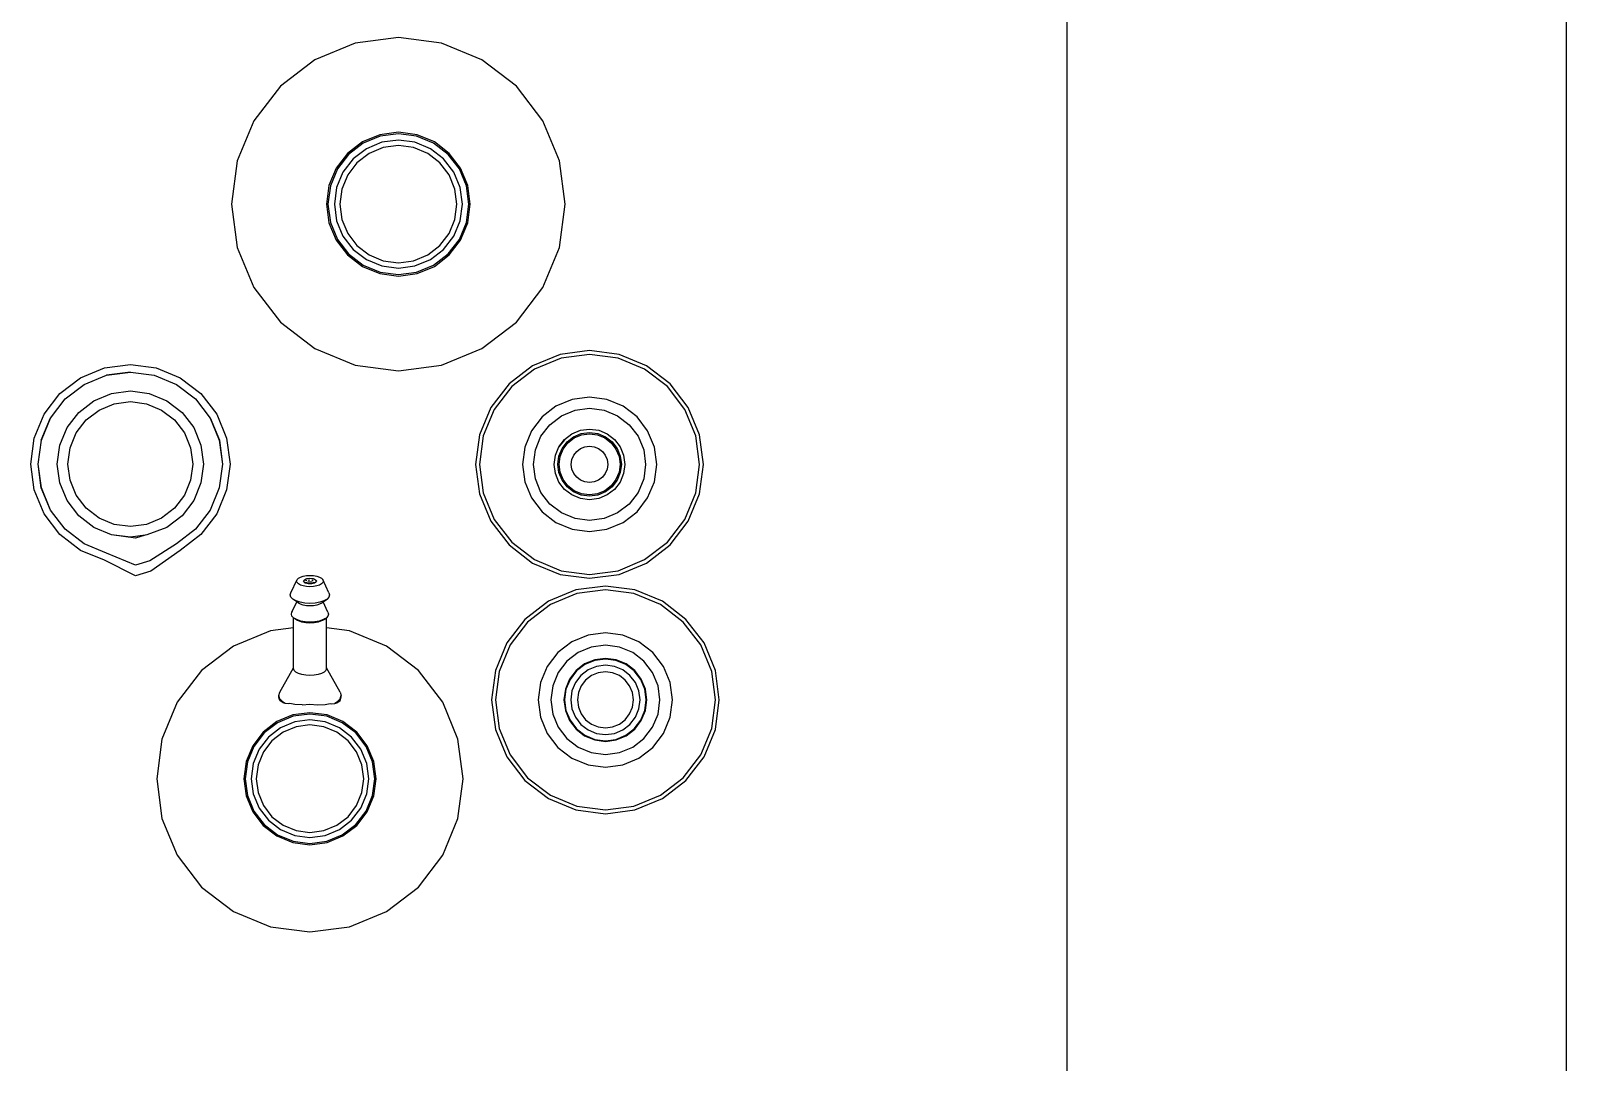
# Model space of a CAD drawing. Header units: metres. Extents: x 217 to 1422, y -179 to 129.
# Drawn here: x 1357.4235 to 1357.8849, y 61.4455 to 61.7555 of the extents above; entities that cross this region are included whole.
import ezdxf

# ---------------------------------------------------------------- set-up
doc = ezdxf.new("R2010")
doc.units = ezdxf.units.M
doc.header["$LTSCALE"] = 0.5
doc.header["$MEASUREMENT"] = 0
doc.layers.add('+1', color=255, linetype='Continuous')

# ---------------------------------------------------------------- blocks, each defined once
blk = doc.blocks.new('Chemistry Lab table pl')
at = {"layer": '+1', "transparency": 33554687}
for p, q in [((5.85081, 4.17344), (6.7519, 4.17344)), ((6.43554, 4.02344), (5.85081, 4.02344)), ((6.1767, 3.91775), (6.16845, 3.91433)), ((6.18556, 3.91892), (6.1767, 3.91775)), ((6.18556, 3.91776), (6.177, 3.91663)), ((6.19442, 3.91775), (6.18556, 3.91892)), ((6.19412, 3.91663), (6.18556, 3.91776)), ((6.20267, 3.91433), (6.19442, 3.91775)), ((6.10593, 3.91298), (6.09768, 3.90956)), ((6.11479, 3.91415), (6.10593, 3.91298)), ((6.11479, 3.91299), (6.10623, 3.91187)), ((6.12365, 3.91298), (6.11479, 3.91415)), ((6.12335, 3.91187), (6.11479, 3.91299)), ((6.1319, 3.90956), (6.12365, 3.91298)), ((6.16845, 3.91433), (6.16136, 3.90889)), ((6.16903, 3.91333), (6.16218, 3.90808)), ((6.177, 3.91663), (6.16903, 3.91333)), ((6.2021, 3.91333), (6.19412, 3.91663)), ((6.20894, 3.90808), (6.2021, 3.91333)), ((6.20976, 3.90889), (6.20267, 3.91433)), ((6.09768, 3.90956), (6.09059, 3.90412)), ((6.09825, 3.90856), (6.09141, 3.90331)), ((6.10623, 3.91187), (6.09825, 3.90856)), ((6.13132, 3.90856), (6.12335, 3.91187)), ((6.13817, 3.90331), (6.13132, 3.90856)), ((6.13899, 3.90412), (6.1319, 3.90956)), ((6.16136, 3.90889), (6.15592, 3.9018)), ((6.2152, 3.9018), (6.20976, 3.90889)), ((6.09059, 3.90412), (6.08515, 3.89704)), ((6.14443, 3.89704), (6.13899, 3.90412)), ((6.16218, 3.90808), (6.15692, 3.90123)), ((6.18034, 3.90418), (6.17548, 3.90216)), ((6.18556, 3.90486), (6.18034, 3.90418)), ((6.19078, 3.90418), (6.18556, 3.90486)), ((6.19565, 3.90216), (6.19078, 3.90418)), ((6.2142, 3.90123), (6.20894, 3.90808)), ((6.09141, 3.90331), (6.08615, 3.89646)), ((6.10957, 3.89941), (6.1047, 3.89739)), ((6.11479, 3.9001), (6.10957, 3.89941)), ((6.12001, 3.89941), (6.11479, 3.9001)), ((6.12487, 3.89739), (6.12001, 3.89941)), ((6.14342, 3.89646), (6.13817, 3.90331)), ((6.15592, 3.9018), (6.1525, 3.89355)), ((6.15692, 3.90123), (6.15362, 3.89325)), ((6.17548, 3.90216), (6.1713, 3.89896)), ((6.18132, 3.90053), (6.17736, 3.89889)), ((6.18556, 3.90109), (6.18132, 3.90053)), ((6.18981, 3.90053), (6.18556, 3.90109)), ((6.19376, 3.89889), (6.18981, 3.90053)), ((6.19982, 3.89896), (6.19565, 3.90216)), ((6.2175, 3.89325), (6.2142, 3.90123)), ((6.21862, 3.89355), (6.2152, 3.9018)), ((6.08515, 3.89704), (6.08173, 3.88878)), ((6.08615, 3.89646), (6.08285, 3.88848)), ((6.1047, 3.89739), (6.10053, 3.89419)), ((6.10286, 3.89185), (6.10636, 3.89453)), ((6.10636, 3.89453), (6.11042, 3.89622)), ((6.11042, 3.89622), (6.11479, 3.89679)), ((6.11479, 3.89679), (6.11915, 3.89622)), ((6.11915, 3.89622), (6.12322, 3.89453)), ((6.12322, 3.89453), (6.12671, 3.89185)), ((6.12905, 3.89419), (6.12487, 3.89739)), ((6.14673, 3.88848), (6.14342, 3.89646)), ((6.14784, 3.88878), (6.14443, 3.89704)), ((6.16809, 3.89478), (6.16608, 3.88991)), ((6.1713, 3.89896), (6.16809, 3.89478)), ((6.17397, 3.89629), (6.17136, 3.89289)), ((6.17736, 3.89889), (6.17397, 3.89629)), ((6.17933, 3.89548), (6.17675, 3.8935)), ((6.17942, 3.89533), (6.17688, 3.89338)), ((6.18234, 3.89673), (6.17933, 3.89548)), ((6.18238, 3.89655), (6.17942, 3.89533)), ((6.18286, 3.89476), (6.18035, 3.89372)), ((6.18556, 3.89715), (6.18234, 3.89673)), ((6.18556, 3.89697), (6.18238, 3.89655)), ((6.18556, 3.89512), (6.18286, 3.89476)), ((6.18879, 3.89673), (6.18556, 3.89715)), ((6.18874, 3.89655), (6.18556, 3.89697)), ((6.18826, 3.89476), (6.18556, 3.89512)), ((6.19077, 3.89372), (6.18826, 3.89476)), ((6.1917, 3.89533), (6.18874, 3.89655)), ((6.19179, 3.89548), (6.18879, 3.89673)), ((6.19424, 3.89338), (6.1917, 3.89533)), ((6.19437, 3.8935), (6.19179, 3.89548)), ((6.19716, 3.89629), (6.19376, 3.89889)), ((6.19976, 3.89289), (6.19716, 3.89629)), ((6.20303, 3.89478), (6.19982, 3.89896)), ((6.20504, 3.88991), (6.20303, 3.89478)), ((6.09732, 3.89001), (6.0953, 3.88515)), ((6.10053, 3.89419), (6.09732, 3.89001)), ((6.10018, 3.88836), (6.10286, 3.89185)), ((6.10948, 3.88912), (6.11204, 3.89018)), ((6.11204, 3.89018), (6.11479, 3.89054)), ((6.11479, 3.89054), (6.11754, 3.89018)), ((6.11754, 3.89018), (6.1201, 3.88912)), ((6.12671, 3.89185), (6.12939, 3.88836)), ((6.13226, 3.89001), (6.12905, 3.89419)), ((6.13427, 3.88515), (6.13226, 3.89001)), ((6.1525, 3.89355), (6.15134, 3.88469)), ((6.15362, 3.89325), (6.15249, 3.88469)), ((6.16608, 3.88991), (6.16539, 3.88469)), ((6.17136, 3.89289), (6.16972, 3.88894)), ((6.17477, 3.89092), (6.17353, 3.88792)), ((6.17493, 3.89083), (6.1737, 3.88787)), ((6.17675, 3.8935), (6.17477, 3.89092)), ((6.17688, 3.89338), (6.17493, 3.89083)), ((6.17653, 3.88991), (6.17549, 3.88739)), ((6.17819, 3.89207), (6.17653, 3.88991)), ((6.18035, 3.89372), (6.17819, 3.89207)), ((6.17962, 3.89064), (6.17828, 3.8889)), ((6.18136, 3.89197), (6.17962, 3.89064)), ((6.18339, 3.89281), (6.18136, 3.89197)), ((6.18556, 3.8931), (6.18339, 3.89281)), ((6.18774, 3.89281), (6.18556, 3.8931)), ((6.18976, 3.89197), (6.18774, 3.89281)), ((6.19151, 3.89064), (6.18976, 3.89197)), ((6.19293, 3.89207), (6.19077, 3.89372)), ((6.19284, 3.8889), (6.19151, 3.89064)), ((6.19459, 3.88991), (6.19293, 3.89207)), ((6.1962, 3.89083), (6.19424, 3.89338)), ((6.19635, 3.89092), (6.19437, 3.8935)), ((6.19563, 3.88739), (6.19459, 3.88991)), ((6.19742, 3.88787), (6.1962, 3.89083)), ((6.1976, 3.88792), (6.19635, 3.89092)), ((6.2014, 3.88894), (6.19976, 3.89289)), ((6.20573, 3.88469), (6.20504, 3.88991)), ((6.21863, 3.88469), (6.2175, 3.89325)), ((6.21978, 3.88469), (6.21862, 3.89355)), ((6.08173, 3.88878), (6.08056, 3.87993)), ((6.08285, 3.88848), (6.08172, 3.87993)), ((6.0985, 3.88429), (6.10018, 3.88836)), ((6.10559, 3.88523), (6.10728, 3.88743)), ((6.10651, 3.88471), (6.10803, 3.88669)), ((6.10685, 3.88451), (6.10831, 3.88641)), ((6.10728, 3.88743), (6.10948, 3.88912)), ((6.10803, 3.88669), (6.11001, 3.88821)), ((6.10831, 3.88641), (6.1102, 3.88787)), ((6.11001, 3.88821), (6.11231, 3.88916)), ((6.1102, 3.88787), (6.11241, 3.88878)), ((6.11231, 3.88916), (6.11479, 3.88949)), ((6.11241, 3.88878), (6.11479, 3.88909)), ((6.11337, 3.88521), (6.11479, 3.8854)), ((6.11479, 3.88949), (6.11726, 3.88916)), ((6.11479, 3.88909), (6.11716, 3.88878)), ((6.11479, 3.8854), (6.1162, 3.88521)), ((6.11716, 3.88878), (6.11937, 3.88787)), ((6.11726, 3.88916), (6.11957, 3.88821)), ((6.11937, 3.88787), (6.12127, 3.88641)), ((6.11957, 3.88821), (6.12155, 3.88669)), ((6.1201, 3.88912), (6.1223, 3.88743)), ((6.12127, 3.88641), (6.12273, 3.88451)), ((6.12155, 3.88669), (6.12307, 3.88471)), ((6.1223, 3.88743), (6.12398, 3.88523)), ((6.12939, 3.88836), (6.13108, 3.88429)), ((6.14785, 3.87993), (6.14673, 3.88848)), ((6.14901, 3.87993), (6.14784, 3.88878)), ((6.16972, 3.88894), (6.16916, 3.88469)), ((6.17353, 3.88792), (6.1731, 3.88469)), ((6.1737, 3.88787), (6.17328, 3.88469)), ((6.17549, 3.88739), (6.17514, 3.88469)), ((6.17744, 3.88687), (6.17716, 3.88469)), ((6.17828, 3.8889), (6.17744, 3.88687)), ((6.19368, 3.88687), (6.19284, 3.8889)), ((6.19397, 3.88469), (6.19368, 3.88687)), ((6.19599, 3.88469), (6.19563, 3.88739)), ((6.19784, 3.88469), (6.19742, 3.88787)), ((6.19802, 3.88469), (6.1976, 3.88792)), ((6.20196, 3.88469), (6.2014, 3.88894)), ((6.0953, 3.88515), (6.09462, 3.87993)), ((6.09792, 3.87993), (6.0985, 3.88429)), ((6.10417, 3.87993), (6.10453, 3.88267)), ((6.10453, 3.88267), (6.10559, 3.88523)), ((6.10523, 3.87993), (6.10555, 3.8824)), ((6.10555, 3.8824), (6.10651, 3.88471)), ((6.10562, 3.87993), (6.10593, 3.8823)), ((6.10593, 3.8823), (6.10685, 3.88451)), ((6.10931, 3.87993), (6.1095, 3.88134)), ((6.1095, 3.88134), (6.11005, 3.88266)), ((6.11005, 3.88266), (6.11092, 3.8838)), ((6.11092, 3.8838), (6.11205, 3.88467)), ((6.11205, 3.88467), (6.11337, 3.88521)), ((6.1162, 3.88521), (6.11752, 3.88467)), ((6.11752, 3.88467), (6.11866, 3.8838)), ((6.11866, 3.8838), (6.11953, 3.88266)), ((6.11953, 3.88266), (6.12007, 3.88134)), ((6.12007, 3.88134), (6.12026, 3.87993)), ((6.12273, 3.88451), (6.12364, 3.8823)), ((6.12307, 3.88471), (6.12402, 3.8824)), ((6.12364, 3.8823), (6.12396, 3.87993)), ((6.12398, 3.88523), (6.12504, 3.88267)), ((6.12402, 3.8824), (6.12435, 3.87993)), ((6.12504, 3.88267), (6.12541, 3.87993)), ((6.13108, 3.88429), (6.13165, 3.87993)), ((6.13496, 3.87993), (6.13427, 3.88515)), ((6.15134, 3.88469), (6.1525, 3.87584)), ((6.15249, 3.88469), (6.15362, 3.87613)), ((6.16539, 3.88469), (6.16608, 3.87947)), ((6.16916, 3.88469), (6.16972, 3.88045)), ((6.1731, 3.88469), (6.17353, 3.88147)), ((6.17328, 3.88469), (6.1737, 3.88152)), ((6.17353, 3.88147), (6.17477, 3.87846)), ((6.1737, 3.88152), (6.17493, 3.87855)), ((6.17514, 3.88469), (6.17549, 3.88199)), ((6.17549, 3.88199), (6.17653, 3.87948)), ((6.17716, 3.88469), (6.17744, 3.88252)), ((6.17744, 3.88252), (6.17828, 3.88049)), ((6.19284, 3.88049), (6.19368, 3.88252)), ((6.19368, 3.88252), (6.19397, 3.88469)), ((6.19459, 3.87948), (6.19563, 3.88199)), ((6.19563, 3.88199), (6.19599, 3.88469)), ((6.1962, 3.87855), (6.19742, 3.88152)), ((6.19635, 3.87846), (6.1976, 3.88147)), ((6.19742, 3.88152), (6.19784, 3.88469)), ((6.1976, 3.88147), (6.19802, 3.88469)), ((6.2014, 3.88045), (6.20196, 3.88469)), ((6.20504, 3.87947), (6.20573, 3.88469)), ((6.2175, 3.87613), (6.21863, 3.88469)), ((6.21862, 3.87584), (6.21978, 3.88469)), ((6.08056, 3.87993), (6.08173, 3.87107)), ((6.08172, 3.87993), (6.08285, 3.87137)), ((6.09462, 3.87993), (6.0953, 3.87471)), ((6.0985, 3.87556), (6.09792, 3.87993)), ((6.10453, 3.87718), (6.10417, 3.87993)), ((6.10559, 3.87462), (6.10453, 3.87718)), ((6.10555, 3.87745), (6.10523, 3.87993)), ((6.10651, 3.87514), (6.10555, 3.87745)), ((6.10593, 3.87755), (6.10562, 3.87993)), ((6.10685, 3.87534), (6.10593, 3.87755)), ((6.1095, 3.87851), (6.10931, 3.87993)), ((6.11005, 3.87719), (6.1095, 3.87851)), ((6.11092, 3.87606), (6.11005, 3.87719)), ((6.11953, 3.87719), (6.11866, 3.87606)), ((6.12007, 3.87851), (6.11953, 3.87719)), ((6.12026, 3.87993), (6.12007, 3.87851)), ((6.12364, 3.87755), (6.12273, 3.87534)), ((6.12402, 3.87745), (6.12307, 3.87514)), ((6.12396, 3.87993), (6.12364, 3.87755)), ((6.12504, 3.87718), (6.12398, 3.87462)), ((6.12435, 3.87993), (6.12402, 3.87745)), ((6.12541, 3.87993), (6.12504, 3.87718)), ((6.13165, 3.87993), (6.13108, 3.87556)), ((6.13427, 3.87471), (6.13496, 3.87993)), ((6.14673, 3.87137), (6.14785, 3.87993)), ((6.14784, 3.87107), (6.14901, 3.87993)), ((6.15362, 3.87613), (6.15692, 3.86816)), ((6.16608, 3.87947), (6.16809, 3.87461)), ((6.16972, 3.88045), (6.17136, 3.87649)), ((6.17136, 3.87649), (6.17397, 3.8731)), ((6.17477, 3.87846), (6.17675, 3.87588)), ((6.17493, 3.87855), (6.17688, 3.87601)), ((6.17653, 3.87948), (6.17819, 3.87732)), ((6.17819, 3.87732), (6.18035, 3.87566)), ((6.17828, 3.88049), (6.17962, 3.87875)), ((6.17962, 3.87875), (6.18136, 3.87741)), ((6.18136, 3.87741), (6.18339, 3.87657)), ((6.18339, 3.87657), (6.18556, 3.87629)), ((6.18556, 3.87629), (6.18774, 3.87657)), ((6.18774, 3.87657), (6.18976, 3.87741)), ((6.18976, 3.87741), (6.19151, 3.87875)), ((6.19077, 3.87566), (6.19293, 3.87732)), ((6.19151, 3.87875), (6.19284, 3.88049)), ((6.19293, 3.87732), (6.19459, 3.87948)), ((6.19424, 3.87601), (6.1962, 3.87855)), ((6.19437, 3.87588), (6.19635, 3.87846)), ((6.19716, 3.8731), (6.19976, 3.87649)), ((6.19976, 3.87649), (6.2014, 3.88045)), ((6.20303, 3.87461), (6.20504, 3.87947)), ((6.2142, 3.86816), (6.2175, 3.87613)), ((6.03659, 3.87262), (6.02362, 3.87091)), ((6.04957, 3.87091), (6.03659, 3.87262)), ((6.0953, 3.87471), (6.09732, 3.86984)), ((6.10018, 3.87149), (6.0985, 3.87556)), ((6.10286, 3.868), (6.10018, 3.87149)), ((6.10728, 3.87242), (6.10559, 3.87462)), ((6.10803, 3.87316), (6.10651, 3.87514)), ((6.10831, 3.87344), (6.10685, 3.87534)), ((6.10948, 3.87073), (6.10728, 3.87242)), ((6.10954, 3.87084), (6.10737, 3.87251)), ((6.11001, 3.87165), (6.10803, 3.87316)), ((6.1102, 3.87199), (6.10831, 3.87344)), ((6.11231, 3.87069), (6.11001, 3.87165)), ((6.11241, 3.87107), (6.1102, 3.87199)), ((6.11205, 3.87519), (6.11092, 3.87606)), ((6.11337, 3.87464), (6.11205, 3.87519)), ((6.11479, 3.87445), (6.11337, 3.87464)), ((6.1162, 3.87464), (6.11479, 3.87445)), ((6.11752, 3.87519), (6.1162, 3.87464)), ((6.11937, 3.87199), (6.11716, 3.87107)), ((6.11957, 3.87165), (6.11726, 3.87069)), ((6.11866, 3.87606), (6.11752, 3.87519)), ((6.12127, 3.87344), (6.11937, 3.87199)), ((6.12155, 3.87316), (6.11957, 3.87165)), ((6.1223, 3.87242), (6.1201, 3.87073)), ((6.12273, 3.87534), (6.12127, 3.87344)), ((6.12307, 3.87514), (6.12155, 3.87316)), ((6.12398, 3.87462), (6.1223, 3.87242)), ((6.12939, 3.87149), (6.12671, 3.868)), ((6.13108, 3.87556), (6.12939, 3.87149)), ((6.13226, 3.86984), (6.13427, 3.87471)), ((6.1525, 3.87584), (6.15592, 3.86758)), ((6.16809, 3.87461), (6.1713, 3.87043)), ((6.17397, 3.8731), (6.17736, 3.87049)), ((6.17675, 3.87588), (6.17933, 3.8739)), ((6.17688, 3.87601), (6.17942, 3.87406)), ((6.17933, 3.8739), (6.18234, 3.87266)), ((6.17942, 3.87406), (6.18238, 3.87283)), ((6.18035, 3.87566), (6.18286, 3.87462)), ((6.18234, 3.87266), (6.18556, 3.87223)), ((6.18238, 3.87283), (6.18556, 3.87241)), ((6.18286, 3.87462), (6.18556, 3.87427)), ((6.18556, 3.87427), (6.18826, 3.87462)), ((6.18556, 3.87241), (6.18874, 3.87283)), ((6.18556, 3.87223), (6.18879, 3.87266)), ((6.18826, 3.87462), (6.19077, 3.87566)), ((6.18874, 3.87283), (6.1917, 3.87406)), ((6.18879, 3.87266), (6.19179, 3.8739)), ((6.1917, 3.87406), (6.19424, 3.87601)), ((6.19179, 3.8739), (6.19437, 3.87588)), ((6.19376, 3.87049), (6.19716, 3.8731)), ((6.19982, 3.87043), (6.20303, 3.87461)), ((6.2152, 3.86758), (6.21862, 3.87584)), ((6.02362, 3.87091), (6.01153, 3.8659)), ((6.06166, 3.8659), (6.04957, 3.87091)), ((6.08173, 3.87107), (6.08515, 3.86281)), ((6.08285, 3.87137), (6.08615, 3.86339)), ((6.09732, 3.86984), (6.10053, 3.86566)), ((6.10636, 3.86532), (6.10286, 3.868)), ((6.11204, 3.86967), (6.10948, 3.87073)), ((6.11479, 3.86931), (6.11204, 3.86967)), ((6.11479, 3.87036), (6.11231, 3.87069)), ((6.11479, 3.87076), (6.11241, 3.87107)), ((6.11716, 3.87107), (6.11479, 3.87076)), ((6.11726, 3.87069), (6.11479, 3.87036)), ((6.11754, 3.86967), (6.11479, 3.86931)), ((6.1201, 3.87073), (6.11754, 3.86967)), ((6.12671, 3.868), (6.12322, 3.86532)), ((6.12905, 3.86566), (6.13226, 3.86984)), ((6.14342, 3.86339), (6.14673, 3.87137)), ((6.14443, 3.86281), (6.14784, 3.87107)), ((6.15592, 3.86758), (6.16136, 3.86049)), ((6.15692, 3.86816), (6.16218, 3.86131)), ((6.1713, 3.87043), (6.17548, 3.86723)), ((6.17548, 3.86723), (6.18034, 3.86521)), ((6.17736, 3.87049), (6.18132, 3.86885)), ((6.18132, 3.86885), (6.18556, 3.8683)), ((6.18556, 3.8683), (6.18981, 3.86885)), ((6.18981, 3.86885), (6.19376, 3.87049)), ((6.19078, 3.86521), (6.19565, 3.86723)), ((6.19565, 3.86723), (6.19982, 3.87043)), ((6.20894, 3.86131), (6.2142, 3.86816)), ((6.20976, 3.86049), (6.2152, 3.86758)), ((6.01153, 3.8659), (6.00114, 3.85794)), ((6.07204, 3.85794), (6.06166, 3.8659)), ((6.08515, 3.86281), (6.09059, 3.85573)), ((6.08615, 3.86339), (6.09141, 3.85654)), ((6.10053, 3.86566), (6.1047, 3.86246)), ((6.1047, 3.86246), (6.10957, 3.86044)), ((6.11042, 3.86364), (6.10636, 3.86532)), ((6.11479, 3.86306), (6.11042, 3.86364)), ((6.11915, 3.86364), (6.11479, 3.86306)), ((6.12322, 3.86532), (6.11915, 3.86364)), ((6.12001, 3.86044), (6.12487, 3.86246)), ((6.12487, 3.86246), (6.12905, 3.86566)), ((6.13817, 3.85654), (6.14342, 3.86339)), ((6.13899, 3.85573), (6.14443, 3.86281)), ((6.18034, 3.86521), (6.18556, 3.86452)), ((6.18556, 3.86452), (6.19078, 3.86521)), ((6.00114, 3.85794), (5.99318, 3.84755)), ((6.08001, 3.84755), (6.07204, 3.85794)), ((6.10957, 3.86044), (6.11479, 3.85976)), ((6.11479, 3.85976), (6.12001, 3.86044)), ((6.16136, 3.86049), (6.16845, 3.85506)), ((6.16218, 3.86131), (6.16903, 3.85606)), ((6.2021, 3.85606), (6.20894, 3.86131)), ((6.20267, 3.85506), (6.20976, 3.86049)), ((6.09059, 3.85573), (6.09768, 3.85029)), ((6.09141, 3.85654), (6.09825, 3.85129)), ((6.13132, 3.85129), (6.13817, 3.85654)), ((6.1319, 3.85029), (6.13899, 3.85573)), ((6.16845, 3.85506), (6.1767, 3.85164)), ((6.16903, 3.85606), (6.177, 3.85275)), ((6.19412, 3.85275), (6.2021, 3.85606)), ((6.19442, 3.85164), (6.20267, 3.85506)), ((6.09768, 3.85029), (6.10593, 3.84687)), ((6.09825, 3.85129), (6.10623, 3.84799)), ((6.12335, 3.84799), (6.13132, 3.85129)), ((6.12365, 3.84687), (6.1319, 3.85029)), ((6.1767, 3.85164), (6.18556, 3.85047)), ((6.177, 3.85275), (6.18556, 3.85163)), ((6.18556, 3.85163), (6.19412, 3.85275)), ((6.18556, 3.85047), (6.19442, 3.85164)), ((5.99318, 3.84755), (5.98817, 3.83546)), ((6.03659, 3.84409), (6.031, 3.84335)), ((6.04218, 3.84335), (6.03659, 3.84409)), ((6.08501, 3.83546), (6.08001, 3.84755)), ((6.10593, 3.84687), (6.11479, 3.8457)), ((6.10623, 3.84799), (6.11479, 3.84686)), ((6.11479, 3.84686), (6.12335, 3.84799)), ((6.11479, 3.8457), (6.12365, 3.84687)), ((6.02579, 3.84119), (6.02132, 3.83776)), ((6.02601, 3.84082), (6.02163, 3.83745)), ((6.031, 3.84335), (6.02579, 3.84119)), ((6.03111, 3.84293), (6.02601, 3.84082)), ((6.03161, 3.84107), (6.02697, 3.83915)), ((6.03204, 3.83949), (6.02779, 3.83773)), ((6.03659, 3.84365), (6.03111, 3.84293)), ((6.03659, 3.84172), (6.03161, 3.84107)), ((6.03659, 3.84009), (6.03204, 3.83949)), ((6.04207, 3.84293), (6.03659, 3.84365)), ((6.04157, 3.84107), (6.03659, 3.84172)), ((6.04115, 3.83949), (6.03659, 3.84009)), ((6.04539, 3.83773), (6.04115, 3.83949)), ((6.04621, 3.83915), (6.04157, 3.84107)), ((6.04717, 3.84082), (6.04207, 3.84293)), ((6.04739, 3.84119), (6.04218, 3.84335)), ((6.05156, 3.83745), (6.04717, 3.84082)), ((6.05186, 3.83776), (6.04739, 3.84119)), ((6.19733, 3.84039), (6.18623, 3.8358)), ((6.20925, 3.84196), (6.19733, 3.84039)), ((6.22116, 3.84039), (6.20925, 3.84196)), ((6.23227, 3.8358), (6.22116, 3.84039)), ((5.98817, 3.83546), (5.98646, 3.82249)), ((6.02132, 3.83776), (6.01789, 3.83329)), ((6.02163, 3.83745), (6.01826, 3.83307)), ((6.02299, 3.83609), (6.01993, 3.8321)), ((6.02415, 3.83493), (6.02135, 3.83129)), ((6.02697, 3.83915), (6.02299, 3.83609)), ((6.02779, 3.83773), (6.02415, 3.83493)), ((6.04904, 3.83493), (6.04539, 3.83773)), ((6.05019, 3.83609), (6.04621, 3.83915)), ((6.05183, 3.83129), (6.04904, 3.83493)), ((6.05325, 3.8321), (6.05019, 3.83609)), ((6.05492, 3.83307), (6.05156, 3.83745)), ((6.0553, 3.83329), (6.05186, 3.83776)), ((6.08672, 3.82249), (6.08501, 3.83546)), ((6.18623, 3.8358), (6.17669, 3.82848)), ((6.2418, 3.82848), (6.23227, 3.8358)), ((6.01789, 3.83329), (6.01573, 3.82808)), ((6.01826, 3.83307), (6.01615, 3.82797)), ((6.01993, 3.8321), (6.01801, 3.82747)), ((6.02135, 3.83129), (6.01959, 3.82704)), ((6.05359, 3.82704), (6.05183, 3.83129)), ((6.05517, 3.82747), (6.05325, 3.8321)), ((6.05703, 3.82797), (6.05492, 3.83307)), ((6.05745, 3.82808), (6.0553, 3.83329)), ((6.01573, 3.82808), (6.01499, 3.82249)), ((6.01615, 3.82797), (6.01543, 3.82249)), ((6.01801, 3.82747), (6.01736, 3.82249)), ((6.01959, 3.82704), (6.01899, 3.82249)), ((6.05419, 3.82249), (6.05359, 3.82704)), ((6.05583, 3.82249), (6.05517, 3.82747)), ((6.05776, 3.82249), (6.05703, 3.82797)), ((6.05819, 3.82249), (6.05745, 3.82808)), ((6.17669, 3.82848), (6.16937, 3.81894)), ((6.24912, 3.81894), (6.2418, 3.82848)), ((5.98646, 3.82249), (5.98817, 3.80951)), ((6.01499, 3.82249), (6.01573, 3.8169)), ((6.01543, 3.82249), (6.01615, 3.81701)), ((6.01736, 3.82249), (6.01801, 3.81751)), ((6.01899, 3.82249), (6.01959, 3.81793)), ((6.05359, 3.81793), (6.05419, 3.82249)), ((6.05517, 3.81751), (6.05583, 3.82249)), ((6.05703, 3.81701), (6.05776, 3.82249)), ((6.05745, 3.8169), (6.05819, 3.82249)), ((6.08501, 3.80951), (6.08672, 3.82249)), ((6.01573, 3.8169), (6.01789, 3.81169)), ((6.01615, 3.81701), (6.01826, 3.81191)), ((6.01801, 3.81751), (6.01993, 3.81287)), ((6.01959, 3.81793), (6.02135, 3.81369)), ((6.05183, 3.81369), (6.05359, 3.81793)), ((6.05325, 3.81287), (6.05517, 3.81751)), ((6.05492, 3.81191), (6.05703, 3.81701)), ((6.0553, 3.81169), (6.05745, 3.8169)), ((6.16937, 3.81894), (6.16477, 3.80784)), ((6.25372, 3.80784), (6.24912, 3.81894)), ((6.01789, 3.81169), (6.02132, 3.80722)), ((6.01826, 3.81191), (6.02163, 3.80752)), ((6.01993, 3.81287), (6.02299, 3.80889)), ((6.02135, 3.81369), (6.02415, 3.81004)), ((6.04904, 3.81004), (6.05183, 3.81369)), ((6.05019, 3.80889), (6.05325, 3.81287)), ((6.05156, 3.80752), (6.05492, 3.81191)), ((6.05186, 3.80722), (6.0553, 3.81169)), ((6.19933, 3.8131), (6.19522, 3.80995)), ((6.19953, 3.81276), (6.1955, 3.80967)), ((6.20411, 3.81508), (6.19933, 3.8131)), ((6.20422, 3.8147), (6.19953, 3.81276)), ((6.20467, 3.81299), (6.20041, 3.81122)), ((6.20506, 3.81153), (6.20117, 3.80992)), ((6.20925, 3.81576), (6.20411, 3.81508)), ((6.20925, 3.81536), (6.20422, 3.8147)), ((6.20925, 3.81359), (6.20467, 3.81299)), ((6.20925, 3.81209), (6.20506, 3.81153)), ((6.21438, 3.81508), (6.20925, 3.81576)), ((6.21428, 3.8147), (6.20925, 3.81536)), ((6.21382, 3.81299), (6.20925, 3.81359)), ((6.21343, 3.81153), (6.20925, 3.81209)), ((6.21733, 3.80992), (6.21343, 3.81153)), ((6.21808, 3.81122), (6.21382, 3.81299)), ((6.21897, 3.81276), (6.21428, 3.8147)), ((6.21916, 3.8131), (6.21438, 3.81508)), ((6.22299, 3.80967), (6.21897, 3.81276)), ((6.22327, 3.80995), (6.21916, 3.8131)), ((5.98817, 3.80951), (5.99318, 3.79742)), ((6.02132, 3.80722), (6.02579, 3.80378)), ((6.02163, 3.80752), (6.02601, 3.80416)), ((6.02299, 3.80889), (6.02697, 3.80583)), ((6.02415, 3.81004), (6.02779, 3.80725)), ((6.02779, 3.80725), (6.03204, 3.80549)), ((6.04115, 3.80549), (6.04539, 3.80725)), ((6.04539, 3.80725), (6.04904, 3.81004)), ((6.04621, 3.80583), (6.05019, 3.80889)), ((6.04717, 3.80416), (6.05156, 3.80752)), ((6.04739, 3.80378), (6.05186, 3.80722)), ((6.08001, 3.79742), (6.08501, 3.80951)), ((6.16477, 3.80784), (6.16386, 3.80087)), ((6.19522, 3.80995), (6.19207, 3.80584)), ((6.1955, 3.80967), (6.19241, 3.80564)), ((6.19676, 3.80841), (6.19395, 3.80476)), ((6.19782, 3.80735), (6.19525, 3.804)), ((6.20041, 3.81122), (6.19676, 3.80841)), ((6.20117, 3.80992), (6.19782, 3.80735)), ((6.22068, 3.80735), (6.21733, 3.80992)), ((6.22174, 3.80841), (6.21808, 3.81122)), ((6.22324, 3.804), (6.22068, 3.80735)), ((6.22455, 3.80476), (6.22174, 3.80841)), ((6.22608, 3.80564), (6.22299, 3.80967)), ((6.22643, 3.80584), (6.22327, 3.80995)), ((6.25529, 3.79592), (6.25372, 3.80784)), ((6.02579, 3.80378), (6.031, 3.80163)), ((6.02601, 3.80416), (6.03111, 3.80204)), ((6.02697, 3.80583), (6.03161, 3.80391)), ((6.03161, 3.80391), (6.03659, 3.80325)), ((6.03204, 3.80549), (6.03659, 3.80489)), ((6.03659, 3.80489), (6.04115, 3.80549)), ((6.03659, 3.80325), (6.04157, 3.80391)), ((6.04157, 3.80391), (6.04621, 3.80583)), ((6.04207, 3.80204), (6.04717, 3.80416)), ((6.04218, 3.80163), (6.04739, 3.80378)), ((6.18321, 3.80496), (6.1759, 3.80087)), ((6.18321, 3.80496), (6.18424, 3.80528)), ((6.18479, 3.80528), (6.18424, 3.80528)), ((6.18424, 3.80528), (6.18449, 3.8052)), ((6.18479, 3.80528), (6.18449, 3.8052)), ((6.18527, 3.80496), (6.18449, 3.8052)), ((6.18551, 3.80504), (6.18479, 3.80528)), ((6.18551, 3.80504), (6.18527, 3.80496)), ((6.18527, 3.80496), (6.18623, 3.80403)), ((6.18576, 3.80496), (6.18551, 3.80504)), ((6.18645, 3.80403), (6.18576, 3.80496)), ((6.18623, 3.80403), (6.18661, 3.80334)), ((6.18627, 3.80403), (6.18646, 3.80396)), ((6.18646, 3.80396), (6.18645, 3.80403)), ((6.18661, 3.80334), (6.18646, 3.80396)), ((6.18672, 3.80243), (6.18661, 3.80334)), ((6.18668, 3.80197), (6.18672, 3.80243)), ((6.19207, 3.80584), (6.19009, 3.80106)), ((6.19241, 3.80564), (6.19047, 3.80095)), ((6.19395, 3.80476), (6.19218, 3.80049)), ((6.19525, 3.804), (6.19363, 3.80011)), ((6.22486, 3.80011), (6.22324, 3.804)), ((6.22631, 3.80049), (6.22455, 3.80476)), ((6.22802, 3.80095), (6.22608, 3.80564)), ((6.22841, 3.80106), (6.22643, 3.80584)), ((6.031, 3.80163), (6.03659, 3.80089)), ((6.03111, 3.80204), (6.03659, 3.80132)), ((6.03659, 3.80132), (6.04207, 3.80204)), ((6.03659, 3.80089), (6.04218, 3.80163)), ((6.14821, 3.79696), (6.14838, 3.79793)), ((6.14838, 3.79793), (6.14865, 3.79876)), ((6.14865, 3.79876), (6.149, 3.79939)), ((6.149, 3.79939), (6.14941, 3.79979)), ((6.14927, 3.79731), (6.14944, 3.79762)), ((6.15338, 3.80163), (6.14941, 3.79979)), ((6.14941, 3.79979), (6.14986, 3.79993)), ((6.14944, 3.79762), (6.14964, 3.79782)), ((6.14964, 3.79782), (6.14983, 3.79787)), ((6.14975, 3.79762), (6.14983, 3.79787)), ((6.14983, 3.79787), (6.14986, 3.79788)), ((6.14986, 3.79993), (6.1503, 3.79979)), ((6.14986, 3.79788), (6.15007, 3.79782)), ((6.15007, 3.79782), (6.15027, 3.79762)), ((6.15027, 3.79762), (6.15038, 3.79742)), ((6.1503, 3.79979), (6.15071, 3.79939)), ((6.15071, 3.79939), (6.15106, 3.79876)), ((6.15106, 3.79876), (6.15133, 3.79793)), ((6.15133, 3.79793), (6.15151, 3.79696)), ((6.15338, 3.80163), (6.15403, 3.80183)), ((6.15403, 3.80183), (6.15468, 3.80163)), ((6.15468, 3.80163), (6.15529, 3.80104)), ((6.15529, 3.80104), (6.15581, 3.8001)), ((6.15612, 3.79991), (6.15529, 3.80104)), ((6.15581, 3.8001), (6.15621, 3.79888)), ((6.15919, 3.80133), (6.15612, 3.79991)), ((6.15649, 3.79939), (6.15612, 3.79991)), ((6.15621, 3.79888), (6.15646, 3.79745)), ((6.15649, 3.79939), (6.15684, 3.79876)), ((6.15684, 3.79876), (6.15711, 3.79793)), ((6.15711, 3.79793), (6.15728, 3.79696)), ((6.15919, 3.80133), (6.15981, 3.80152)), ((6.15981, 3.80152), (6.16043, 3.80133)), ((6.16043, 3.80133), (6.1609, 3.80087)), ((6.1609, 3.80087), (6.161, 3.80077)), ((6.16386, 3.80087), (6.1609, 3.80087)), ((6.16141, 3.80021), (6.161, 3.80077)), ((6.161, 3.80077), (6.1612, 3.80041)), ((6.1612, 3.80041), (6.16141, 3.80021)), ((6.1612, 3.80041), (6.1615, 3.79988)), ((6.16141, 3.80021), (6.16169, 3.79971)), ((6.1615, 3.79988), (6.16155, 3.79971)), ((6.16155, 3.79971), (6.16169, 3.79971)), ((6.16155, 3.79971), (6.16188, 3.79872)), ((6.16169, 3.79971), (6.16185, 3.79942)), ((6.16185, 3.79942), (6.16219, 3.7984)), ((6.16188, 3.79872), (6.16211, 3.79737)), ((6.16219, 3.7984), (6.1624, 3.7972)), ((6.1759, 3.80087), (6.16386, 3.80087)), ((6.17614, 3.80087), (6.1759, 3.80087)), ((6.17614, 3.80087), (6.17669, 3.8007)), ((6.17669, 3.8007), (6.17719, 3.80021)), ((6.17719, 3.80021), (6.17763, 3.79942)), ((6.17763, 3.79942), (6.17797, 3.7984)), ((6.17797, 3.7984), (6.17818, 3.7972)), ((6.18696, 3.80044), (6.18668, 3.80197)), ((6.18687, 3.79592), (6.18705, 3.79822)), ((6.18705, 3.79822), (6.18696, 3.80044)), ((6.19009, 3.80106), (6.18941, 3.79592)), ((6.19047, 3.80095), (6.18981, 3.79592)), ((6.19218, 3.80049), (6.19158, 3.79592)), ((6.19363, 3.80011), (6.19308, 3.79592)), ((6.22541, 3.79592), (6.22486, 3.80011)), ((6.22691, 3.79592), (6.22631, 3.80049)), ((6.22868, 3.79592), (6.22802, 3.80095)), ((6.22908, 3.79592), (6.22841, 3.80106)), ((5.99318, 3.79742), (6.00114, 3.78704)), ((6.07204, 3.78704), (6.08001, 3.79742)), ((6.14815, 3.79592), (6.14821, 3.79696)), ((6.14821, 3.79489), (6.14815, 3.79592)), ((6.14838, 3.79392), (6.14821, 3.79489)), ((6.14865, 3.79309), (6.14838, 3.79392)), ((6.149, 3.79245), (6.14865, 3.79309)), ((6.14902, 3.79592), (6.14905, 3.79643)), ((6.14905, 3.79542), (6.14902, 3.79592)), ((6.14905, 3.79643), (6.14913, 3.7969)), ((6.14913, 3.79494), (6.14905, 3.79542)), ((6.14913, 3.7969), (6.14927, 3.79731)), ((6.14927, 3.79454), (6.14913, 3.79494)), ((6.14944, 3.79423), (6.14927, 3.79454)), ((6.14964, 3.79403), (6.14944, 3.79423)), ((6.14956, 3.79542), (6.14953, 3.79592)), ((6.14956, 3.79643), (6.14958, 3.79676)), ((6.14958, 3.79676), (6.14961, 3.7969)), ((6.14968, 3.79454), (6.14961, 3.79494)), ((6.14986, 3.79396), (6.14964, 3.79403)), ((6.14981, 3.79403), (6.14975, 3.79423)), ((6.15007, 3.79403), (6.14986, 3.79396)), ((6.15007, 3.79592), (6.1501, 3.79643)), ((6.1501, 3.79542), (6.15007, 3.79592)), ((6.15027, 3.79423), (6.15007, 3.79403)), ((6.1501, 3.79643), (6.15019, 3.7969)), ((6.15019, 3.79494), (6.1501, 3.79542)), ((6.15019, 3.7969), (6.15032, 3.79731)), ((6.15032, 3.79454), (6.15019, 3.79494)), ((6.15038, 3.79442), (6.15027, 3.79423)), ((6.15032, 3.79731), (6.15038, 3.79742)), ((6.15038, 3.79442), (6.15032, 3.79454)), ((6.15038, 3.79742), (6.15045, 3.79731)), ((6.15045, 3.79454), (6.15038, 3.79442)), ((6.15045, 3.79731), (6.15058, 3.7969)), ((6.15058, 3.79494), (6.15045, 3.79454)), ((6.15058, 3.7969), (6.15066, 3.79643)), ((6.15066, 3.79542), (6.15058, 3.79494)), ((6.15066, 3.79643), (6.15069, 3.79592)), ((6.15069, 3.79592), (6.15066, 3.79542)), ((6.15106, 3.79309), (6.15071, 3.79245)), ((6.15133, 3.79392), (6.15106, 3.79309)), ((6.15151, 3.79489), (6.15133, 3.79392)), ((6.15151, 3.79696), (6.15156, 3.79592)), ((6.15156, 3.79592), (6.15151, 3.79489)), ((6.15646, 3.79439), (6.15621, 3.79297)), ((6.15646, 3.79745), (6.15655, 3.79592)), ((6.15655, 3.79592), (6.15646, 3.79439)), ((6.15684, 3.79309), (6.15649, 3.79245)), ((6.15711, 3.79392), (6.15684, 3.79309)), ((6.15728, 3.79489), (6.15711, 3.79392)), ((6.15728, 3.79696), (6.15734, 3.79592)), ((6.15734, 3.79592), (6.15728, 3.79489)), ((6.16188, 3.79312), (6.16155, 3.79214)), ((6.16219, 3.79345), (6.16185, 3.79242)), ((6.16211, 3.79447), (6.16188, 3.79312)), ((6.16211, 3.79737), (6.1622, 3.79592)), ((6.1622, 3.79592), (6.16211, 3.79447)), ((6.1624, 3.79464), (6.16219, 3.79345)), ((6.1624, 3.7972), (6.16247, 3.79592)), ((6.16247, 3.79592), (6.1624, 3.79464)), ((6.17797, 3.79345), (6.17763, 3.79242)), ((6.17818, 3.79464), (6.17797, 3.79345)), ((6.17818, 3.7972), (6.17825, 3.79592)), ((6.17825, 3.79592), (6.17818, 3.79464)), ((6.18705, 3.79362), (6.18687, 3.79592)), ((6.18705, 3.79362), (6.18696, 3.79141)), ((6.18941, 3.79592), (6.19009, 3.79079)), ((6.18981, 3.79592), (6.19047, 3.79089)), ((6.19158, 3.79592), (6.19218, 3.79135)), ((6.19308, 3.79592), (6.19363, 3.79174)), ((6.22486, 3.79174), (6.22541, 3.79592)), ((6.22631, 3.79135), (6.22691, 3.79592)), ((6.22802, 3.79089), (6.22868, 3.79592)), ((6.22841, 3.79079), (6.22908, 3.79592)), ((6.25372, 3.78401), (6.25529, 3.79592)), ((6.14941, 3.79205), (6.149, 3.79245)), ((6.14986, 3.79191), (6.14941, 3.79205)), ((6.15338, 3.79021), (6.14941, 3.79205)), ((6.1503, 3.79205), (6.14986, 3.79191)), ((6.15071, 3.79245), (6.1503, 3.79205)), ((6.15403, 3.79001), (6.15338, 3.79021)), ((6.15468, 3.79021), (6.15403, 3.79001)), ((6.15529, 3.7908), (6.15468, 3.79021)), ((6.15612, 3.79194), (6.15529, 3.7908)), ((6.15581, 3.79174), (6.15529, 3.7908)), ((6.15621, 3.79297), (6.15581, 3.79174)), ((6.15649, 3.79245), (6.15612, 3.79194)), ((6.15919, 3.79051), (6.15612, 3.79194)), ((6.15919, 3.79051), (6.15902, 3.79068)), ((6.15981, 3.79032), (6.15919, 3.79051)), ((6.16043, 3.79051), (6.15981, 3.79032)), ((6.1609, 3.79097), (6.16043, 3.79051)), ((6.161, 3.79107), (6.1609, 3.79097)), ((6.16386, 3.79097), (6.1609, 3.79097)), ((6.16141, 3.79164), (6.161, 3.79107)), ((6.1612, 3.79143), (6.161, 3.79107)), ((6.1615, 3.79196), (6.1612, 3.79143)), ((6.16141, 3.79164), (6.1612, 3.79143)), ((6.16169, 3.79214), (6.16141, 3.79164)), ((6.16155, 3.79214), (6.1615, 3.79196)), ((6.16155, 3.79214), (6.16169, 3.79214)), ((6.16185, 3.79242), (6.16169, 3.79214)), ((6.16386, 3.79097), (6.16477, 3.78401)), ((6.1759, 3.79097), (6.16386, 3.79097)), ((6.18321, 3.78688), (6.1759, 3.79097)), ((6.17614, 3.79097), (6.1759, 3.79097)), ((6.17669, 3.79114), (6.17614, 3.79097)), ((6.17719, 3.79164), (6.17669, 3.79114)), ((6.17763, 3.79242), (6.17719, 3.79164)), ((6.18661, 3.78851), (6.18623, 3.78782)), ((6.18661, 3.78851), (6.18646, 3.78788)), ((6.18672, 3.78942), (6.18661, 3.78851)), ((6.18696, 3.79141), (6.18668, 3.78988)), ((6.18668, 3.78988), (6.18672, 3.78942)), ((6.19009, 3.79079), (6.19207, 3.786)), ((6.19047, 3.79089), (6.19241, 3.7862)), ((6.19218, 3.79135), (6.19395, 3.78709)), ((6.19363, 3.79174), (6.19525, 3.78784)), ((6.22324, 3.78784), (6.22486, 3.79174)), ((6.22455, 3.78709), (6.22631, 3.79135)), ((6.22608, 3.7862), (6.22802, 3.79089)), ((6.22643, 3.786), (6.22841, 3.79079)), ((6.00114, 3.78704), (6.01153, 3.77907)), ((6.06166, 3.77907), (6.07204, 3.78704)), ((6.16477, 3.78401), (6.16937, 3.7729)), ((6.18424, 3.78656), (6.18321, 3.78688)), ((6.18449, 3.78664), (6.18424, 3.78656)), ((6.18479, 3.78656), (6.18424, 3.78656)), ((6.18527, 3.78688), (6.18449, 3.78664)), ((6.18479, 3.78656), (6.18449, 3.78664)), ((6.18551, 3.7868), (6.18479, 3.78656)), ((6.18623, 3.78782), (6.18527, 3.78688)), ((6.18527, 3.78688), (6.18551, 3.7868)), ((6.18576, 3.78688), (6.18551, 3.7868)), ((6.18645, 3.78782), (6.18576, 3.78688)), ((6.18646, 3.78788), (6.18627, 3.78782)), ((6.18646, 3.78788), (6.18645, 3.78782)), ((6.19207, 3.786), (6.19522, 3.7819)), ((6.19241, 3.7862), (6.1955, 3.78218)), ((6.19395, 3.78709), (6.19676, 3.78343)), ((6.19525, 3.78784), (6.19782, 3.78449)), ((6.19782, 3.78449), (6.20117, 3.78193)), ((6.21733, 3.78193), (6.22068, 3.78449)), ((6.22068, 3.78449), (6.22324, 3.78784)), ((6.22174, 3.78343), (6.22455, 3.78709)), ((6.22299, 3.78218), (6.22608, 3.7862)), ((6.22327, 3.7819), (6.22643, 3.786)), ((6.24912, 3.7729), (6.25372, 3.78401)), ((6.19522, 3.7819), (6.19933, 3.77874)), ((6.1955, 3.78218), (6.19953, 3.77909)), ((6.19676, 3.78343), (6.20041, 3.78062)), ((6.20041, 3.78062), (6.20467, 3.77886)), ((6.20117, 3.78193), (6.20506, 3.78031)), ((6.20506, 3.78031), (6.20925, 3.77976)), ((6.20925, 3.77976), (6.21343, 3.78031)), ((6.21343, 3.78031), (6.21733, 3.78193)), ((6.21382, 3.77886), (6.21808, 3.78062)), ((6.21808, 3.78062), (6.22174, 3.78343)), ((6.21897, 3.77909), (6.22299, 3.78218)), ((6.21916, 3.77874), (6.22327, 3.7819)), ((6.01153, 3.77907), (6.02362, 3.77406)), ((6.04957, 3.77406), (6.06166, 3.77907)), ((6.19933, 3.77874), (6.20411, 3.77676)), ((6.19953, 3.77909), (6.20422, 3.77715)), ((6.20411, 3.77676), (6.20925, 3.77609)), ((6.20422, 3.77715), (6.20925, 3.77648)), ((6.20467, 3.77886), (6.20925, 3.77826)), ((6.20925, 3.77826), (6.21382, 3.77886)), ((6.20925, 3.77648), (6.21428, 3.77715)), ((6.20925, 3.77609), (6.21438, 3.77676)), ((6.21428, 3.77715), (6.21897, 3.77909)), ((6.21438, 3.77676), (6.21916, 3.77874)), ((6.02362, 3.77406), (6.03659, 3.77236)), ((6.03659, 3.77236), (6.04957, 3.77406)), ((6.09973, 3.76788), (6.10695, 3.77087)), ((6.10695, 3.77087), (6.1147, 3.77189)), ((6.1147, 3.77189), (6.12245, 3.77087)), ((6.12245, 3.77087), (6.12967, 3.76788)), ((6.16937, 3.7729), (6.17669, 3.76337)), ((6.2418, 3.76337), (6.24912, 3.7729)), ((6.09352, 3.76312), (6.09973, 3.76788)), ((6.09513, 3.76151), (6.10086, 3.76591)), ((6.10083, 3.76596), (6.10752, 3.76873)), ((6.10086, 3.76591), (6.10754, 3.76867)), ((6.10752, 3.76873), (6.1147, 3.76968)), ((6.10754, 3.76867), (6.1147, 3.76961)), ((6.1147, 3.76961), (6.12186, 3.76867)), ((6.12186, 3.76867), (6.12853, 3.76591)), ((6.12853, 3.76591), (6.13426, 3.76151)), ((6.12967, 3.76788), (6.13587, 3.76312)), ((6.08876, 3.75692), (6.09352, 3.76312)), ((6.09074, 3.75578), (6.09513, 3.76151)), ((6.09916, 3.75748), (6.10371, 3.76097)), ((6.10371, 3.76097), (6.10901, 3.76317)), ((6.10901, 3.76317), (6.1147, 3.76392)), ((6.1147, 3.76392), (6.12038, 3.76317)), ((6.12038, 3.76317), (6.12568, 3.76097)), ((6.12568, 3.76097), (6.13023, 3.75748)), ((6.13426, 3.76151), (6.13866, 3.75578)), ((6.13587, 3.76312), (6.14063, 3.75692)), ((6.17669, 3.76337), (6.18623, 3.75605)), ((6.23227, 3.75605), (6.2418, 3.76337)), ((6.08577, 3.74969), (6.08876, 3.75692)), ((6.09567, 3.75293), (6.09916, 3.75748)), ((6.10143, 3.75521), (6.10532, 3.75819)), ((6.10532, 3.75819), (6.10984, 3.76006)), ((6.10984, 3.76006), (6.1147, 3.7607)), ((6.1147, 3.7607), (6.11955, 3.76006)), ((6.11955, 3.76006), (6.12408, 3.75819)), ((6.12408, 3.75819), (6.12796, 3.75521)), ((6.13023, 3.75748), (6.13373, 3.75293)), ((6.14063, 3.75692), (6.14685, 3.74811)), ((6.08797, 3.74911), (6.09074, 3.75578)), ((6.09347, 3.74763), (6.09567, 3.75293)), ((6.09845, 3.75132), (6.10143, 3.75521)), ((6.12796, 3.75521), (6.13094, 3.75132)), ((6.13373, 3.75293), (6.13592, 3.74689)), ((6.13866, 3.75578), (6.14373, 3.74776)), ((6.13871, 3.75581), (6.14382, 3.74777)), ((6.18623, 3.75605), (6.19733, 3.75145)), ((6.22116, 3.75145), (6.23227, 3.75605)), ((6.08475, 3.74194), (6.08577, 3.74969)), ((6.08703, 3.74194), (6.08797, 3.74911)), ((6.09272, 3.74194), (6.09347, 3.74763)), ((6.09658, 3.7468), (6.09845, 3.75132)), ((6.13094, 3.75132), (6.13281, 3.7468)), ((6.13592, 3.74689), (6.13609, 3.74636)), ((6.14373, 3.74776), (6.14507, 3.74353)), ((6.14685, 3.74811), (6.1483, 3.74353)), ((6.19733, 3.75145), (6.20925, 3.74988)), ((6.20925, 3.74988), (6.22116, 3.75145)), ((6.09594, 3.74194), (6.09658, 3.7468)), ((6.13281, 3.7468), (6.13345, 3.74194)), ((6.13698, 3.74353), (6.13592, 3.73626)), ((6.13609, 3.74636), (6.13667, 3.74194)), ((6.13609, 3.74636), (6.13698, 3.74353)), ((6.14507, 3.74353), (6.14142, 3.73478)), ((6.1483, 3.74353), (6.14362, 3.73419)), ((6.08577, 3.73419), (6.08475, 3.74194)), ((6.08791, 3.73477), (6.08696, 3.74194)), ((6.08797, 3.73478), (6.08703, 3.74194)), ((6.09347, 3.73626), (6.09272, 3.74194)), ((6.09658, 3.73709), (6.09594, 3.74194)), ((6.13345, 3.74194), (6.13281, 3.73709)), ((6.13667, 3.74194), (6.13592, 3.73626)), ((6.08876, 3.72697), (6.08577, 3.73419)), ((6.09074, 3.72811), (6.08797, 3.73478)), ((6.09567, 3.73096), (6.09347, 3.73626)), ((6.09845, 3.73257), (6.09658, 3.73709)), ((6.13281, 3.73709), (6.13094, 3.73257)), ((6.13592, 3.73626), (6.13373, 3.73096)), ((6.14142, 3.73478), (6.13866, 3.72811)), ((6.14149, 3.73477), (6.13871, 3.72808)), ((6.14362, 3.73419), (6.14063, 3.72697)), ((6.09916, 3.72641), (6.09567, 3.73096)), ((6.10143, 3.72868), (6.09845, 3.73257)), ((6.10532, 3.7257), (6.10143, 3.72868)), ((6.12796, 3.72868), (6.12408, 3.7257)), ((6.13094, 3.73257), (6.12796, 3.72868)), ((6.13373, 3.73096), (6.13023, 3.72641)), ((6.09352, 3.72077), (6.08876, 3.72697)), ((6.09513, 3.72238), (6.09074, 3.72811)), ((6.10371, 3.72292), (6.09916, 3.72641)), ((6.10984, 3.72383), (6.10532, 3.7257)), ((6.1147, 3.72319), (6.10984, 3.72383)), ((6.11955, 3.72383), (6.1147, 3.72319)), ((6.12408, 3.7257), (6.11955, 3.72383)), ((6.13023, 3.72641), (6.12568, 3.72292)), ((6.13866, 3.72811), (6.13426, 3.72238)), ((6.14063, 3.72697), (6.13587, 3.72077)), ((6.09973, 3.71601), (6.09352, 3.72077)), ((6.10086, 3.71798), (6.09513, 3.72238)), ((6.10901, 3.72072), (6.10371, 3.72292)), ((6.1147, 3.71997), (6.10901, 3.72072)), ((6.12038, 3.72072), (6.1147, 3.71997)), ((6.12568, 3.72292), (6.12038, 3.72072)), ((6.13426, 3.72238), (6.12853, 3.71798)), ((6.13587, 3.72077), (6.12967, 3.71601)), ((6.10695, 3.71302), (6.09973, 3.71601)), ((6.10752, 3.71516), (6.10083, 3.71793)), ((6.10754, 3.71522), (6.10086, 3.71798)), ((6.1147, 3.71428), (6.10754, 3.71522)), ((6.12186, 3.71522), (6.1147, 3.71428)), ((6.12187, 3.71516), (6.1147, 3.71421)), ((6.12853, 3.71798), (6.12186, 3.71522)), ((6.12856, 3.71793), (6.12187, 3.71516)), ((6.12967, 3.71601), (6.12245, 3.71302)), ((6.1147, 3.712), (6.10695, 3.71302)), ((6.12245, 3.71302), (6.1147, 3.712))]:
    blk.add_line(p, q, dxfattribs=at)
blk = doc.blocks.new('PLAN FF')
at = {"layer": '+1', "transparency": 33554687, "rotation": 269.9999999999999}
blk.add_blockref('Chemistry Lab table pl', (1353.7115, 67.73995), dxfattribs=at)

msp = doc.modelspace()

# ---------------------------------------------------------------- block references
at = {"transparency": 33554687}
msp.add_blockref('PLAN FF', (0, 0), dxfattribs=at)

doc.saveas('drawing.dxf')
